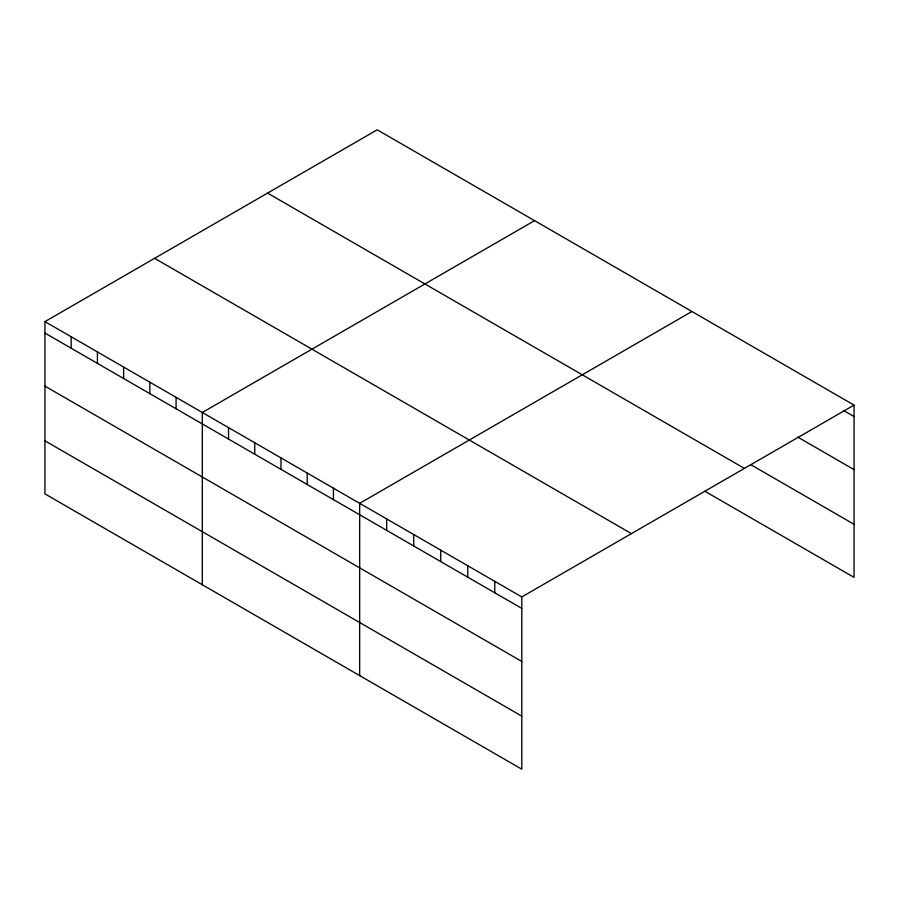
<?xml version="1.0" encoding="UTF-8"?>
<svg xmlns="http://www.w3.org/2000/svg" width="899" height="899" viewBox="0 0 899 899"><rect width="100%" height="100%" fill="white"/><g stroke="black" fill="none" stroke-linecap="round" stroke-linejoin="round"><path stroke-width="1.35" d="M521.791 661.45L521.791 596.936L44.95 321.628L44.95 493.899L521.791 769.196L521.791 661.45L44.95 386.143M704.85 491.225L854.05 577.372L854.05 405.101L377.209 129.804L44.95 321.628M534.568 220.648L202.309 412.484L202.309 584.743M691.927 311.503L359.667 503.328L359.667 675.599M521.791 596.936L854.05 405.101M843.476 410.438L854.05 416.54M797.66 437.06L854.05 469.615M750.665 464.603L854.05 524.297M267.565 193.105L744.406 468.401M154.594 258.328L631.435 533.624M44.95 333.079L521.791 608.376M44.95 440.825L521.791 716.121M494.765 581.327L494.765 592.778M467.75 565.729L467.75 577.169M440.724 550.132L440.724 561.572M413.709 534.534L413.709 545.974M386.682 518.937L386.682 530.376M333.439 488.191L333.439 499.63M307.211 473.054L307.211 484.494M280.982 457.906L280.982 469.345M254.754 442.769L254.754 454.209M228.537 427.621L228.537 439.072M176.08 397.347L176.08 408.787M149.852 382.199L149.852 393.638M123.624 367.062L123.624 378.501M97.407 351.914L97.407 363.365M71.178 336.777L71.178 348.216"/></g></svg>
